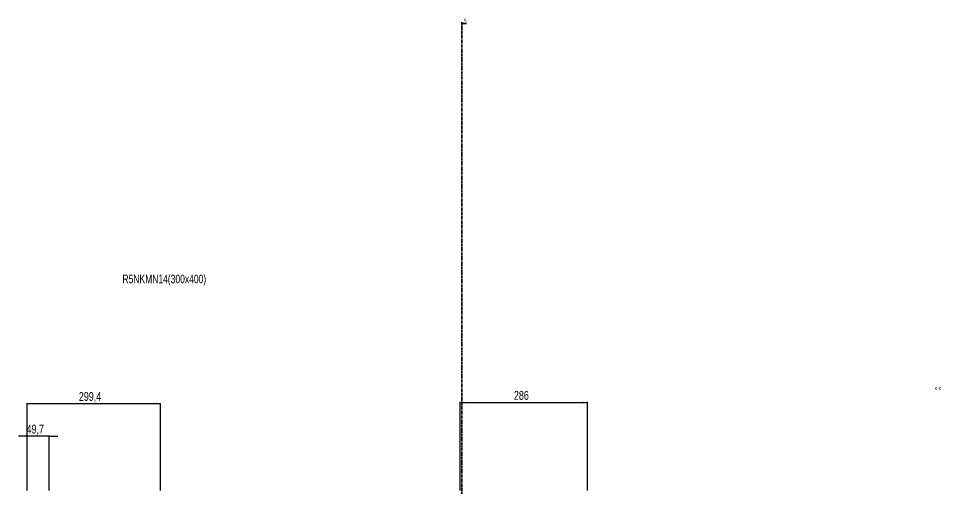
# Model space of a CAD drawing. Header units: millimetres. Extents: x -199 to 2259, y -1647 to 1507.
# Drawn here: x 45 to 2115, y 451 to 1507 of the extents above; entities that cross this region are included whole.
import ezdxf

# ---------------------------------------------------------------- set-up
doc = ezdxf.new("R2010")
doc.units = ezdxf.units.MM
doc.linetypes.add('CENTER', pattern=[10.16, 6.35, -1.27, 1.27, -1.27])
doc.layers.add('FORMAT', color=7, linetype='Continuous')
doc.styles.add('SLDTEXTSTYLE0', font='TXT', dxfattribs={"width": 0.75})
doc.dimstyles.new('SLDDIMSTYLE0', dxfattribs={"dimtxt": 20, "dimasz": 10, "dimexe": 0, "dimexo": 0.0625, "dimgap": 5, "dimtad": 2, "dimdec": 1, "dimrnd": 1e-09, "dimzin": 12, "dimdsep": 46, "dimtxsty": 'SLDTEXTSTYLE0', "dimsah": 1, "dimcen": 0.09, "dimadec": 0, "dimazin": 3, "dimtfac": 1, "dimtofl": 0, "dimtmove": 0, "dimatfit": 3, "dimfxl": 0, "dimfrac": 2, "dimtolj": 1, "dimtzin": 12, "dimarcsym": 0})
doc.dimstyles.new('SLDDIMSTYLE1', dxfattribs={"dimtxt": 20, "dimasz": 10, "dimexe": 0, "dimexo": 0.0625, "dimgap": 5, "dimtad": 2, "dimdec": 1, "dimrnd": 1e-09, "dimzin": 12, "dimdsep": 46, "dimtxsty": 'SLDTEXTSTYLE0', "dimsah": 1, "dimcen": 0.09, "dimadec": 0, "dimazin": 3, "dimtfac": 1, "dimtmove": 0, "dimatfit": 0, "dimfxl": 0, "dimfrac": 2, "dimtolj": 1, "dimtzin": 12, "dimarcsym": 0})

# ---------------------------------------------------------------- blocks, each defined once
blk = doc.blocks.new('_D_1')
at = {"layer": 'FORMAT'}
for p, q in [((64, 447.2), (64, 643.6)), ((64, 642.6), (363.4, 642.6)), ((363.4, 447.2), (363.4, 643.6))]:
    blk.add_line(p, q, dxfattribs=at)
for points in [[(64, 642.6), (74, 641.1), (74, 644.2)], [(363.4, 642.6), (353.4, 644.2), (353.4, 641.1)]]:
    blk.add_solid(points, dxfattribs=at)
at = {"layer": 'FORMAT', "insert": (180.4, 668.4), "char_height": 20, "attachment_point": 1, "style": 'SLDTEXTSTYLE0'}
blk.add_mtext('299,4', dxfattribs=at)
blk = doc.blocks.new('_D_2')
at = {"layer": 'FORMAT'}
for p, q in [((64, 569.2), (44.7, 569.2)), ((64, 447.2), (64, 570.2)), ((113.7, 569.2), (64, 569.2)), ((113.7, 447.2), (113.7, 570.2)), ((113.7, 569.2), (132.9, 569.2))]:
    blk.add_line(p, q, dxfattribs=at)
for points in [[(64, 569.2), (54, 570.7), (54, 567.7)], [(113.7, 569.2), (123.7, 567.7), (123.7, 570.7)]]:
    blk.add_solid(points, dxfattribs=at)
at = {"layer": 'FORMAT', "insert": (63, 595), "char_height": 20, "attachment_point": 1, "style": 'SLDTEXTSTYLE0'}
blk.add_mtext('49,7', dxfattribs=at)
blk = doc.blocks.new('_D_4')
at = {"layer": 'FORMAT'}
for p, q in [((1036, 447.2), (1036, 646)), ((1036, 645), (1322, 645)), ((1322, 447.2), (1322, 646))]:
    blk.add_line(p, q, dxfattribs=at)
for points in [[(1036, 645), (1046, 643.5), (1046, 646.5)], [(1322, 645), (1312, 646.5), (1312, 643.5)]]:
    blk.add_solid(points, dxfattribs=at)
at = {"layer": 'FORMAT', "insert": (1156.9, 670.8), "char_height": 20, "attachment_point": 1, "style": 'SLDTEXTSTYLE0'}
blk.add_mtext('286', dxfattribs=at)

msp = doc.modelspace()

# ---------------------------------------------------------------- linework, layer by layer
at = {"color": 7, "linetype": 'CENTER', "lineweight": 35}
msp.add_line((1039.75, 1499.09), (1039.75, -1103.67), dxfattribs=at)
at = {"color": 7, "linetype": 'Continuous', "lineweight": 35}
msp.add_line((1050.39, 1496.09), (1039.75, 1496.09), dxfattribs=at)
msp.add_solid([(1039.75, 1496.09), (1046.75, 1494.97), (1046.75, 1497.21)], dxfattribs=at)

# ---------------------------------------------------------------- texts
at = {"color": 7, "linetype": 'Continuous', "insert": (1044.87, 1507.24), "char_height": 7, "attachment_point": 1, "style": 'SLDTEXTSTYLE0'}
msp.add_mtext('K', dxfattribs=at)
at = {"layer": 'FORMAT', "style": 'SLDTEXTSTYLE0'}
for s, insert, char_height, attachment_point in [('R5NKMN14(300x400)', (278.18, 931.72), 19.05, 1), ('K-K', (2108.85, 679.8), 7, 2)]:
    msp.add_mtext(s, dxfattribs=dict(at, insert=insert, char_height=char_height, attachment_point=attachment_point))

# ---------------------------------------------------------------- dimensions: what is measured, and where the dimension line sits
at = {"layer": 'FORMAT'}
for base, p1, p2, dimstyle, picture, middle in [((363.38, 642.62), (63.98, 447.21), (363.38, 447.21), 'SLDDIMSTYLE0', '_D_1', (213.68, 642.62)), ((1322.02, 645), (1036.02, 447.21), (1322.02, 447.21), 'SLDDIMSTYLE0', '_D_4', (1179.02, 645)), ((63.98, 569.21), (113.68, 447.21), (63.98, 447.21), 'SLDDIMSTYLE1', '_D_2', (88.83, 569.21))]:
    dim = msp.add_linear_dim(base=base, p1=p1, p2=p2, dimstyle=dimstyle, dxfattribs=at)
    dim.commit()
    dim.dimension.update_dxf_attribs({"geometry": picture, "text_midpoint": middle, "dimtype": 160})

doc.saveas('drawing.dxf')
